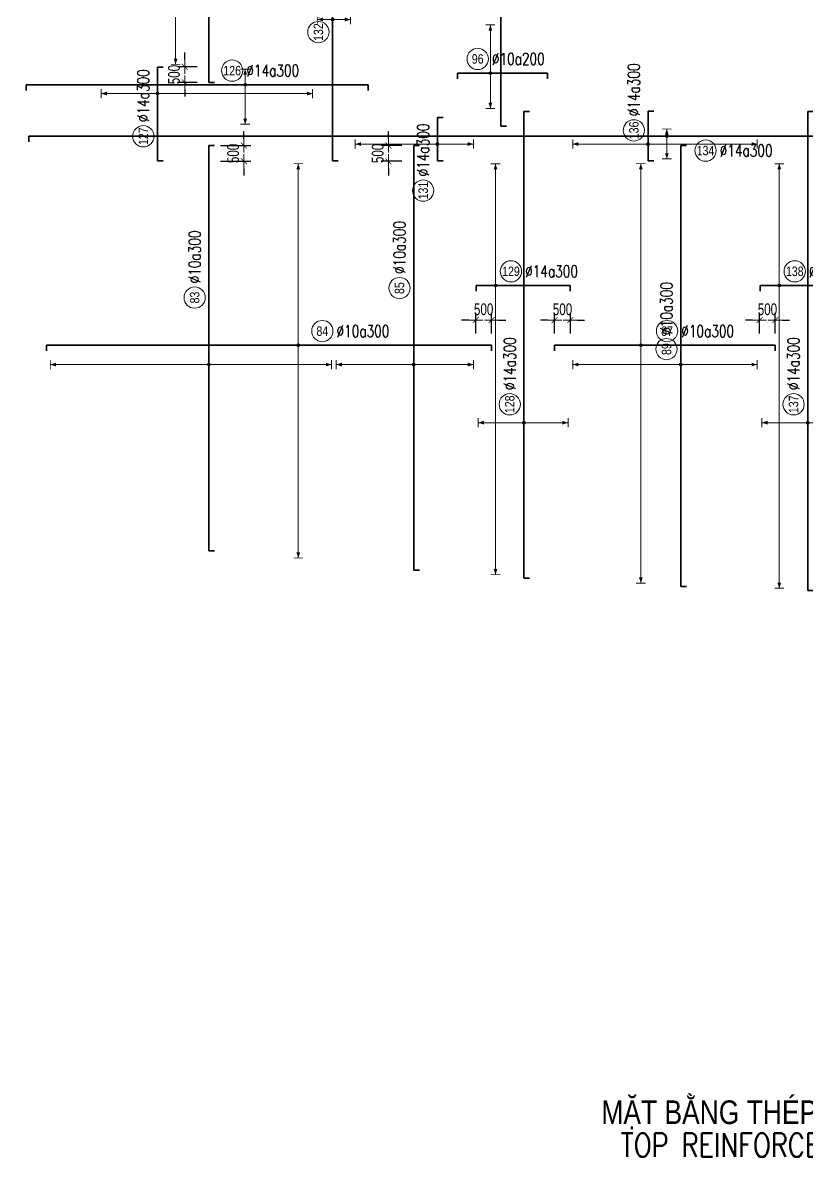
# Model space of a CAD drawing. Header units: millimetres. Extents: x -179076 to 505271, y -44005 to 99253.
# Drawn here: x 159116 to 183971, y 18374 to 55080 of the extents above; entities that cross this region are included whole.
import ezdxf
from ezdxf.enums import TextEntityAlignment as Align

# ---------------------------------------------------------------- set-up
doc = ezdxf.new("R2010")
doc.units = ezdxf.units.MM
doc.layers.get('0').update_dxf_attribs({"lineweight": 20})
doc.layers.get('Defpoints').update_dxf_attribs({"color": 151, "lineweight": 9})
for name, color, linetype, lineweight in [('NDC_S_ANNO', 7, 'Continuous', 20), ('NDC_S_DIM', 1, 'Continuous', 15), ('NDC_S_ENG TITLE', 3, 'Continuous', 20), ('NDC_S_REBAR', 4, 'Continuous', 35), ('NDC_S_TEXT SYMBOL', 7, 'Continuous', 20), ('NDC_S_VN TEXT', 7, 'Continuous', 20), ('NDC_S_VN TITLE', 6, 'Continuous', 35)]:
    doc.layers.add(name, color=color, linetype=linetype, lineweight=lineweight)
doc.styles.add('ARIAL', font='arial.ttf', dxfattribs={"width": 0.8})
doc.styles.add('NDC_ANNO', font='', dxfattribs={"width": 0.8})
doc.styles.add('NDC_DIM', font='', dxfattribs={"width": 0.75})
doc.styles.add('NDC_EN TXT', font='romans.shx', dxfattribs={"width": 0.8})
doc.styles.add('NDC_VIE TXT', font='arial.ttf', dxfattribs={"width": 0.8})
doc.styles.get('NDC_ANNO').set_extended_font_data('Dotum')
doc.styles.get('NDC_DIM').set_extended_font_data('Dotum')
doc.dimstyles.new('NDC_dim_150', dxfattribs={"dimscale": 150, "dimtxt": 2.5, "dimasz": 1.5, "dimexe": 1.5, "dimexo": 2.5, "dimgap": 1, "dimtad": 1, "dimdec": 0, "dimzin": 0, "dimdsep": 46, "dimtxsty": 'NDC_DIM', "dimblk": 'DIMMARK', "dimcen": 0.09, "dimdle": 1.2, "dimclrd": 1, "dimclre": 1, "dimclrt": 3, "dimadec": 0, "dimazin": 0, "dimtfac": 1, "dimtdec": 0, "dimtix": 1, "dimtofl": 0, "dimtmove": 0, "dimatfit": 3, "dimfxl": 8, "dimfxlon": 1, "dimtolj": 1, "dimtzin": 0, "dimarcsym": 0})

# ---------------------------------------------------------------- blocks, each defined once
blk = doc.blocks.new('Drawing name_symbol')
at = {"layer": 'NDC_S_ENG TITLE', "style": 'NDC_EN TXT', "width": 0.8}
blk.add_attdef('SECTDET1', text='', height=5, dxfattribs=at).set_placement((0, 1.01), align=Align.CENTER)
at = {"layer": 'NDC_S_TEXT SYMBOL', "lineweight": 25, "style": 'NDC_ANNO', "width": 0.8}
blk.add_attdef('SSCALE', text='', height=2.5, dxfattribs=at).set_placement((0, -4), align=Align.CENTER)
at = {"layer": 'NDC_S_VN TITLE', "style": 'NDC_VIE TXT', "width": 0.8}
blk.add_attdef('SECTDET2', text='', height=5, dxfattribs=at).set_placement((0, 7.97), align=Align.CENTER)
blk = doc.blocks.new('DIMMARK')
at = {"layer": 'NDC_S_DIM', "color": 1}
blk.add_line((-1.5, 0), (1, 0), dxfattribs=at)
at = {"layer": 'NDC_S_DIM', "color": 2, "const_width": 0.1}
blk.add_lwpolyline([(-0.42, -0.42), (0.42, 0.42)], dxfattribs=at)
blk = doc.blocks.new('*D382')
at = {"layer": 'Defpoints', "color": 0, "transparency": 16777216}
for p in [(182471, 45668), (182471, 44867), (182971, 44867)]:
    blk.add_point(p, dxfattribs=at)
at = {"layer": 'NDC_S_DIM', "color": 1, "lineweight": -2, "transparency": 16777216}
for p, q in [((182471, 45242), (182471, 45893)), ((182971, 45242), (182971, 45893)), ((182246, 45668), (182021, 45668)), ((183196, 45668), (183421, 45668))]:
    blk.add_line(p, q, dxfattribs=at)
at = {"layer": 'NDC_S_DIM', "color": 1, "lineweight": -2, "transparency": 16777216, "xscale": 225, "yscale": 225, "zscale": 225}
blk.add_blockref('DIMMARK', (182471, 45668), dxfattribs=at)
at = {"layer": 'NDC_S_DIM', "color": 1, "lineweight": -2, "transparency": 16777216, "xscale": 225, "yscale": 225, "zscale": 225, "rotation": 180}
blk.add_blockref('DIMMARK', (182971, 45668), dxfattribs=at)
at = {"layer": 'NDC_S_DIM', "color": 3, "transparency": 16777216, "insert": (182721, 46006), "char_height": 375, "attachment_point": 5, "style": 'NDC_DIM'}
blk.add_mtext('\\A1;500', dxfattribs=at)
blk = doc.blocks.new('*D383')
at = {"layer": 'Defpoints', "color": 0, "transparency": 16777216}
for p in [(176471, 45668), (175971, 44867), (176471, 44867)]:
    blk.add_point(p, dxfattribs=at)
at = {"layer": 'NDC_S_DIM', "color": 1, "lineweight": -2, "transparency": 16777216}
for p, q in [((175971, 45242), (175971, 45893)), ((176471, 45242), (176471, 45893)), ((175746, 45668), (175521, 45668)), ((176696, 45668), (176921, 45668))]:
    blk.add_line(p, q, dxfattribs=at)
at = {"layer": 'NDC_S_DIM', "color": 1, "lineweight": -2, "transparency": 16777216, "xscale": 225, "yscale": 225, "zscale": 225}
blk.add_blockref('DIMMARK', (175971, 45668), dxfattribs=at)
at = {"layer": 'NDC_S_DIM', "color": 1, "lineweight": -2, "transparency": 16777216, "xscale": 225, "yscale": 225, "zscale": 225, "rotation": 180}
blk.add_blockref('DIMMARK', (176471, 45668), dxfattribs=at)
at = {"layer": 'NDC_S_DIM', "color": 3, "transparency": 16777216, "insert": (176221, 46006), "char_height": 375, "attachment_point": 5, "style": 'NDC_DIM'}
blk.add_mtext('\\A1;500', dxfattribs=at)
blk = doc.blocks.new('*D384')
at = {"layer": 'Defpoints', "color": 0, "transparency": 16777216}
for p in [(173471, 45668), (173471, 44867), (173971, 44867)]:
    blk.add_point(p, dxfattribs=at)
at = {"layer": 'NDC_S_DIM', "color": 1, "lineweight": -2, "transparency": 16777216}
for p, q in [((173471, 45242), (173471, 45893)), ((173971, 45242), (173971, 45893)), ((173246, 45668), (173021, 45668)), ((174196, 45668), (174421, 45668))]:
    blk.add_line(p, q, dxfattribs=at)
at = {"layer": 'NDC_S_DIM', "color": 1, "lineweight": -2, "transparency": 16777216, "xscale": 225, "yscale": 225, "zscale": 225}
blk.add_blockref('DIMMARK', (173471, 45668), dxfattribs=at)
at = {"layer": 'NDC_S_DIM', "color": 1, "lineweight": -2, "transparency": 16777216, "xscale": 225, "yscale": 225, "zscale": 225, "rotation": 180}
blk.add_blockref('DIMMARK', (173971, 45668), dxfattribs=at)
at = {"layer": 'NDC_S_DIM', "color": 3, "transparency": 16777216, "insert": (173721, 46006), "char_height": 375, "attachment_point": 5, "style": 'NDC_DIM'}
blk.add_mtext('\\A1;500', dxfattribs=at)
blk = doc.blocks.new('*D390')
at = {"layer": 'Defpoints', "color": 0, "transparency": 16777216}
for p in [(171501, 51200), (170700, 50700), (171501, 50700)]:
    blk.add_point(p, dxfattribs=at)
at = {"layer": 'NDC_S_DIM', "color": 1, "lineweight": -2, "transparency": 16777216}
for p, q in [((170700, 51425), (170700, 51650)), ((171126, 51200), (170475, 51200)), ((171126, 50700), (170475, 50700)), ((170700, 50475), (170700, 50250))]:
    blk.add_line(p, q, dxfattribs=at)
at = {"layer": 'NDC_S_DIM', "color": 1, "lineweight": -2, "transparency": 16777216, "xscale": 225, "yscale": 225, "zscale": 225}
for p, rotation in [((170700, 51200), 270), ((170700, 50700), 90)]:
    blk.add_blockref('DIMMARK', p, dxfattribs=dict(at, rotation=rotation))
at = {"layer": 'NDC_S_DIM', "color": 3, "transparency": 16777216, "insert": (170362, 50950), "char_height": 375, "attachment_point": 5, "rotation": 90, "style": 'NDC_DIM'}
blk.add_mtext('\\A1;500', dxfattribs=at)
blk = doc.blocks.new('*D362')
at = {"layer": 'Defpoints', "color": 0, "transparency": 16777216}
for p in [(164240, 53700), (165005, 53700), (165005, 53200)]:
    blk.add_point(p, dxfattribs=at)
at = {"layer": 'NDC_S_DIM', "color": 1, "lineweight": -2, "transparency": 16777216}
for p, q in [((164240, 53925), (164240, 54150)), ((164630, 53700), (164015, 53700)), ((164630, 53200), (164015, 53200)), ((164240, 52975), (164240, 52750))]:
    blk.add_line(p, q, dxfattribs=at)
at = {"layer": 'NDC_S_DIM', "color": 1, "lineweight": -2, "transparency": 16777216, "xscale": 225, "yscale": 225, "zscale": 225}
for p, rotation in [((164240, 53700), 270), ((164240, 53200), 90)]:
    blk.add_blockref('DIMMARK', p, dxfattribs=dict(at, rotation=rotation))
at = {"layer": 'NDC_S_DIM', "color": 3, "transparency": 16777216, "insert": (163902, 53450), "char_height": 375, "attachment_point": 5, "rotation": 90, "style": 'NDC_DIM'}
blk.add_mtext('\\A1;500', dxfattribs=at)
blk = doc.blocks.new('*D364')
at = {"layer": 'Defpoints', "color": 0, "transparency": 16777216}
for p in [(165005, 51200), (165005, 50700), (166115, 50700)]:
    blk.add_point(p, dxfattribs=at)
at = {"layer": 'NDC_S_DIM', "color": 1, "lineweight": -2, "transparency": 16777216}
for p, q in [((166115, 51425), (166115, 51650)), ((165380, 51200), (166340, 51200)), ((165380, 50700), (166340, 50700)), ((166115, 50475), (166115, 50250))]:
    blk.add_line(p, q, dxfattribs=at)
at = {"layer": 'NDC_S_DIM', "color": 1, "lineweight": -2, "transparency": 16777216, "xscale": 225, "yscale": 225, "zscale": 225}
for p, rotation in [((166115, 51200), 270), ((166115, 50700), 90)]:
    blk.add_blockref('DIMMARK', p, dxfattribs=dict(at, rotation=rotation))
at = {"layer": 'NDC_S_DIM', "color": 3, "transparency": 16777216, "insert": (165778, 50950), "char_height": 375, "attachment_point": 5, "rotation": 90, "style": 'NDC_DIM'}
blk.add_mtext('\\A1;500', dxfattribs=at)
blk = doc.blocks.new('*U568')
h = blk.add_hatch(color=6)
edge = h.paths.add_edge_path()
edge.add_arc((-2.99, 0), 0.3, 0, 360)
at = {"layer": 'NDC_S_DIM', "color": 8}
for q in [(-2.99, 38.39), (-2.99, -44.96)]:
    blk.add_line((-2.99, 0), q, dxfattribs=at)
for points in [[(-3.99, 38.39, 0.2, 0.2, 0), (-1.99, 38.39, 0, 0, 0)], [(-3.99, -44.96, 0.2, 0.2, 0), (-1.99, -44.96, 0, 0, 0)]]:
    blk.add_lwpolyline(points, format="xyseb", dxfattribs=at)
at = {"layer": 'NDC_S_DIM'}
blk.add_circle((2.1, 3), 2.25, dxfattribs=at)
at = {"layer": 'NDC_S_DIM', "color": 6}
blk.add_circle((-2.99, 0), 0.3, dxfattribs=at)
at = {"layer": 'NDC_S_DIM', "color": 8}
for points in [[(-3.39, 37.19), (-2.99, 38.39), (-2.59, 37.19)], [(-3.39, -43.76), (-2.99, -44.96), (-2.59, -43.76)]]:
    blk.add_solid(points, dxfattribs=at)
at = {"layer": 'NDC_S_REBAR'}
for p, q in [((0, 0), (-56.25, 0)), ((-56.25, 0), (-56.25, -1.2)), ((0, 0), (37.88, 0)), ((37.88, 0), (37.88, -1.2)), ((-56.25, -1.2), (-56.25, -1.2)), ((37.88, -1.2), (37.88, -1.2))]:
    blk.add_line(p, q, dxfattribs=at)
at = {"layer": 'NDC_S_VN TEXT', "style": 'ARIAL', "width": 0.8}
blk.add_attdef('KHT', text='', height=2, dxfattribs=at).set_placement((2.1, 3), align=Align.MIDDLE_CENTER)
at = {"layer": 'NDC_S_VN TEXT', "color": 3, "style": 'NDC_EN TXT', "width": 0.75}
blk.add_attdef('DKT', (5.1, 1.75), '', height=2.5, dxfattribs=at)
blk = doc.blocks.new('*U569')
h = blk.add_hatch(color=6)
edge = h.paths.add_edge_path()
edge.add_arc((-7.93, 0), 0.3, 0, 360)
at = {"layer": 'NDC_S_DIM', "color": 8}
for q in [(-7.93, 38.39), (-7.93, -50.28)]:
    blk.add_line((-7.93, 0), q, dxfattribs=at)
for points in [[(-8.93, 38.39, 0.2, 0.2, 0), (-6.93, 38.39, 0, 0, 0)], [(-8.93, -50.28, 0.2, 0.2, 0), (-6.93, -50.28, 0, 0, 0)]]:
    blk.add_lwpolyline(points, format="xyseb", dxfattribs=at)
at = {"layer": 'NDC_S_DIM'}
blk.add_circle((-2.39, 3), 2.25, dxfattribs=at)
at = {"layer": 'NDC_S_DIM', "color": 6}
blk.add_circle((-7.93, 0), 0.3, dxfattribs=at)
at = {"layer": 'NDC_S_DIM', "color": 8}
for points in [[(-8.33, 37.19), (-7.93, 38.39), (-7.53, 37.19)], [(-8.33, -49.08), (-7.93, -50.28), (-7.53, -49.08)]]:
    blk.add_solid(points, dxfattribs=at)
at = {"layer": 'NDC_S_REBAR'}
for p, q in [((0, 0), (-26.16, 0)), ((-26.16, 0), (-26.16, -1.2)), ((0, 0), (20.5, 0)), ((20.5, 0), (20.5, -1.2)), ((-26.16, -1.2), (-26.16, -1.2)), ((20.5, -1.2), (20.5, -1.2))]:
    blk.add_line(p, q, dxfattribs=at)
at = {"layer": 'NDC_S_VN TEXT', "style": 'ARIAL', "width": 0.8}
blk.add_attdef('KHT', text='', height=2, dxfattribs=at).set_placement((-2.39, 3), align=Align.MIDDLE_CENTER)
at = {"layer": 'NDC_S_VN TEXT', "color": 3, "style": 'NDC_EN TXT', "width": 0.75}
blk.add_attdef('DKT', (0.61, 1.75), '', height=2.5, dxfattribs=at)
blk = doc.blocks.new('*U560')
h = blk.add_hatch(color=6)
edge = h.paths.add_edge_path()
edge.add_arc((4.7, 0), 0.3, 0, 360)
at = {"layer": 'NDC_S_DIM', "color": 8}
for q in [(4.7, 20.63), (4.7, -35.71)]:
    blk.add_line((4.7, 0), q, dxfattribs=at)
for points in [[(3.7, 20.63, 0.2, 0.2, 0), (5.7, 20.63, 0, 0, 0)], [(3.7, -35.71, 0.2, 0.2, 0), (5.7, -35.71, 0, 0, 0)]]:
    blk.add_lwpolyline(points, format="xyseb", dxfattribs=at)
at = {"layer": 'NDC_S_DIM'}
blk.add_circle((14.92, 3), 2.25, dxfattribs=at)
at = {"layer": 'NDC_S_DIM', "color": 6}
blk.add_circle((4.7, 0), 0.3, dxfattribs=at)
at = {"layer": 'NDC_S_DIM', "color": 8}
for points in [[(4.3, 19.43), (4.7, 20.63), (5.1, 19.43)], [(4.3, -34.51), (4.7, -35.71), (5.1, -34.51)]]:
    blk.add_solid(points, dxfattribs=at)
at = {"layer": 'NDC_S_REBAR'}
for p, q in [((0, 0), (-27.53, 0)), ((-27.53, 0), (-27.53, -1.2)), ((0, 0), (45.4, 0)), ((45.4, 0), (45.4, -1.2)), ((-27.53, -1.2), (-27.53, -1.2)), ((45.4, -1.2), (45.4, -1.2))]:
    blk.add_line(p, q, dxfattribs=at)
at = {"layer": 'NDC_S_VN TEXT', "style": 'ARIAL', "width": 0.8}
blk.add_attdef('KHT', text='', height=2, dxfattribs=at).set_placement((14.92, 3), align=Align.MIDDLE_CENTER)
at = {"layer": 'NDC_S_VN TEXT', "color": 3, "style": 'NDC_EN TXT', "width": 0.75}
blk.add_attdef('DKT', (17.92, 1.75), '', height=2.5, dxfattribs=at)
blk = doc.blocks.new('*U587')
h = blk.add_hatch(color=6)
edge = h.paths.add_edge_path()
edge.add_arc((-5.66, 0), 0.3, 0, 360)
at = {"layer": 'NDC_S_DIM', "color": 8}
for q in [(-5.66, 25.75), (-5.66, -61.12)]:
    blk.add_line((-5.66, 0), q, dxfattribs=at)
for points in [[(-6.66, 25.75, 0.2, 0.2, 0), (-4.66, 25.75, 0, 0, 0)], [(-6.66, -61.12, 0.2, 0.2, 0), (-4.66, -61.12, 0, 0, 0)]]:
    blk.add_lwpolyline(points, format="xyseb", dxfattribs=at)
at = {"layer": 'NDC_S_DIM'}
blk.add_circle((-2.39, 3), 2.25, dxfattribs=at)
at = {"layer": 'NDC_S_DIM', "color": 6}
blk.add_circle((-5.66, 0), 0.3, dxfattribs=at)
at = {"layer": 'NDC_S_DIM', "color": 8}
for points in [[(-6.06, 24.55), (-5.66, 25.75), (-5.26, 24.55)], [(-6.06, -59.92), (-5.66, -61.12), (-5.26, -59.92)]]:
    blk.add_solid(points, dxfattribs=at)
at = {"layer": 'NDC_S_REBAR'}
for p, q in [((0, 0), (-9.73, 0)), ((-9.73, 0), (-9.73, -1.2)), ((0, 0), (10.15, 0)), ((10.15, 0), (10.15, -1.2)), ((-9.73, -1.2), (-9.73, -1.2)), ((10.15, -1.2), (10.15, -1.2))]:
    blk.add_line(p, q, dxfattribs=at)
at = {"layer": 'NDC_S_VN TEXT', "style": 'ARIAL', "width": 0.8}
blk.add_attdef('KHT', text='', height=2, dxfattribs=at).set_placement((-2.39, 3), align=Align.MIDDLE_CENTER)
at = {"layer": 'NDC_S_VN TEXT', "color": 3, "style": 'NDC_EN TXT', "width": 0.75}
blk.add_attdef('DKT', (0.61, 1.75), '', height=2.5, dxfattribs=at)
blk = doc.blocks.new('*U588')
h = blk.add_hatch(color=6)
edge = h.paths.add_edge_path()
edge.add_arc((-5.66, 0), 0.3, 0, 360)
at = {"layer": 'NDC_S_DIM', "color": 8}
for q in [(-5.66, 25.75), (-5.66, -63.98)]:
    blk.add_line((-5.66, 0), q, dxfattribs=at)
for points in [[(-6.66, 25.75, 0.2, 0.2, 0), (-4.66, 25.75, 0, 0, 0)], [(-6.66, -63.98, 0.2, 0.2, 0), (-4.66, -63.98, 0, 0, 0)]]:
    blk.add_lwpolyline(points, format="xyseb", dxfattribs=at)
at = {"layer": 'NDC_S_DIM'}
blk.add_circle((-2.39, 3), 2.25, dxfattribs=at)
at = {"layer": 'NDC_S_DIM', "color": 6}
blk.add_circle((-5.66, 0), 0.3, dxfattribs=at)
at = {"layer": 'NDC_S_DIM', "color": 8}
for points in [[(-6.06, 24.55), (-5.66, 25.75), (-5.26, 24.55)], [(-6.06, -62.78), (-5.66, -63.98), (-5.26, -62.78)]]:
    blk.add_solid(points, dxfattribs=at)
at = {"layer": 'NDC_S_REBAR'}
for p, q in [((0, 0), (-9.73, 0)), ((-9.73, 0), (-9.73, -1.2)), ((0, 0), (10.15, 0)), ((10.15, 0), (10.15, -1.2)), ((-9.73, -1.2), (-9.73, -1.2)), ((10.15, -1.2), (10.15, -1.2))]:
    blk.add_line(p, q, dxfattribs=at)
at = {"layer": 'NDC_S_VN TEXT', "style": 'ARIAL', "width": 0.8}
blk.add_attdef('KHT', text='', height=2, dxfattribs=at).set_placement((-2.39, 3), align=Align.MIDDLE_CENTER)
at = {"layer": 'NDC_S_VN TEXT', "color": 3, "style": 'NDC_EN TXT', "width": 0.75}
blk.add_attdef('DKT', (0.61, 1.75), '', height=2.5, dxfattribs=at)
blk = doc.blocks.new('*U571')
h = blk.add_hatch(color=6)
edge = h.paths.add_edge_path()
edge.add_arc((-5.66, 0), 0.3, 0, 360)
at = {"layer": 'NDC_S_DIM', "color": 8}
for q in [(-5.66, 16.37), (-5.66, -12.63)]:
    blk.add_line((-5.66, 0), q, dxfattribs=at)
for points in [[(-6.66, 16.37, 0.2, 0.2, 0), (-4.66, 16.37, 0, 0, 0)], [(-6.66, -12.63, 0.2, 0.2, 0), (-4.66, -12.63, 0, 0, 0)]]:
    blk.add_lwpolyline(points, format="xyseb", dxfattribs=at)
at = {"layer": 'NDC_S_DIM'}
blk.add_circle((10.5, 3), 2.25, dxfattribs=at)
at = {"layer": 'NDC_S_DIM', "color": 6}
blk.add_circle((-5.66, 0), 0.3, dxfattribs=at)
at = {"layer": 'NDC_S_DIM', "color": 8}
for points in [[(-6.06, 15.17), (-5.66, 16.37), (-5.26, 15.17)], [(-6.06, -11.43), (-5.66, -12.63), (-5.26, -11.43)]]:
    blk.add_solid(points, dxfattribs=at)
at = {"layer": 'NDC_S_REBAR'}
for p, q in [((0, 0), (-49.13, 0)), ((-49.13, 0), (-49.13, -1.2)), ((0, 0), (40.64, 0)), ((40.64, 0), (40.64, -1.2)), ((-49.13, -1.2), (-49.13, -1.2)), ((40.64, -1.2), (40.64, -1.2))]:
    blk.add_line(p, q, dxfattribs=at)
at = {"layer": 'NDC_S_VN TEXT', "style": 'ARIAL', "width": 0.8}
blk.add_attdef('KHT', text='', height=2, dxfattribs=at).set_placement((10.5, 3), align=Align.MIDDLE_CENTER)
at = {"layer": 'NDC_S_VN TEXT', "color": 3, "style": 'NDC_EN TXT', "width": 0.75}
blk.add_attdef('DKT', (13.5, 1.75), '', height=2.5, dxfattribs=at)
blk = doc.blocks.new('*U572')
h = blk.add_hatch(color=6)
edge = h.paths.add_edge_path()
edge.add_arc((-5.66, 0), 0.3, 0, 360)
at = {"layer": 'NDC_S_DIM', "color": 8}
for q in [(-5.66, 22.82), (-5.66, -16.18)]:
    blk.add_line((-5.66, 0), q, dxfattribs=at)
for points in [[(-6.66, 22.82, 0.2, 0.2, 0), (-4.66, 22.82, 0, 0, 0)], [(-6.66, -16.18, 0.2, 0.2, 0), (-4.66, -16.18, 0, 0, 0)]]:
    blk.add_lwpolyline(points, format="xyseb", dxfattribs=at)
at = {"layer": 'NDC_S_DIM'}
blk.add_circle((-2.39, 3), 2.25, dxfattribs=at)
at = {"layer": 'NDC_S_DIM', "color": 6}
blk.add_circle((-5.66, 0), 0.3, dxfattribs=at)
at = {"layer": 'NDC_S_DIM', "color": 8}
for points in [[(-6.06, 21.62), (-5.66, 22.82), (-5.26, 21.62)], [(-6.06, -14.98), (-5.66, -16.18), (-5.26, -14.98)]]:
    blk.add_solid(points, dxfattribs=at)
at = {"layer": 'NDC_S_REBAR'}
for p, q in [((0, 0), (-52.6, 0)), ((-52.6, 0), (-52.6, -1.2)), ((0, 0), (40.64, 0)), ((40.64, 0), (40.64, -1.2)), ((-52.6, -1.2), (-52.6, -1.2)), ((40.64, -1.2), (40.64, -1.2))]:
    blk.add_line(p, q, dxfattribs=at)
at = {"layer": 'NDC_S_VN TEXT', "style": 'ARIAL', "width": 0.8}
blk.add_attdef('KHT', text='', height=2, dxfattribs=at).set_placement((-2.39, 3), align=Align.MIDDLE_CENTER)
at = {"layer": 'NDC_S_VN TEXT', "color": 3, "style": 'NDC_EN TXT', "width": 0.75}
blk.add_attdef('DKT', (0.61, 1.75), '', height=2.5, dxfattribs=at)
blk = doc.blocks.new('*U606')
h = blk.add_hatch(color=6)
edge = h.paths.add_edge_path()
edge.add_arc((-26.39, 0), 0.3, 0, 360)
at = {"layer": 'NDC_S_DIM', "color": 8}
for q in [(-26.39, 9.68), (-26.39, -9.32)]:
    blk.add_line((-26.39, 0), q, dxfattribs=at)
for points in [[(-27.39, 9.68, 0.2, 0.2, 0), (-25.39, 9.68, 0, 0, 0)], [(-27.39, -9.32, 0.2, 0.2, 0), (-25.39, -9.32, 0, 0, 0)]]:
    blk.add_lwpolyline(points, format="xyseb", dxfattribs=at)
at = {"layer": 'NDC_S_DIM'}
blk.add_circle((-22.5, 3), 2.25, dxfattribs=at)
at = {"layer": 'NDC_S_DIM', "color": 6}
blk.add_circle((-26.39, 0), 0.3, dxfattribs=at)
at = {"layer": 'NDC_S_DIM', "color": 8}
for points in [[(-26.79, 8.48), (-26.39, 9.68), (-25.99, 8.48)], [(-26.79, -8.12), (-26.39, -9.32), (-25.99, -8.12)]]:
    blk.add_solid(points, dxfattribs=at)
at = {"layer": 'NDC_S_REBAR'}
for p, q in [((0, 0), (-59.28, 0)), ((-59.28, 0), (-59.28, -1.2)), ((0, 0), (39.42, 0)), ((39.42, 0), (39.42, -1.2)), ((-59.28, -1.2), (-59.28, -1.2)), ((39.42, -1.2), (39.42, -1.2))]:
    blk.add_line(p, q, dxfattribs=at)
at = {"layer": 'NDC_S_VN TEXT', "style": 'ARIAL', "width": 0.8}
blk.add_attdef('KHT', text='', height=2, dxfattribs=at).set_placement((-22.5, 3), align=Align.MIDDLE_CENTER)
at = {"layer": 'NDC_S_VN TEXT', "color": 3, "style": 'NDC_EN TXT', "width": 0.75}
blk.add_attdef('DKT', (-19.5, 1.75), '', height=2.5, dxfattribs=at)
blk = doc.blocks.new('*U607')
h = blk.add_hatch(color=6)
edge = h.paths.add_edge_path()
edge.add_arc((-26.39, 0), 0.3, 0, 360)
at = {"layer": 'NDC_S_DIM', "color": 8}
for q in [(-26.39, 9.68), (-26.39, -9.32)]:
    blk.add_line((-26.39, 0), q, dxfattribs=at)
for points in [[(-27.39, 9.68, 0.2, 0.2, 0), (-25.39, 9.68, 0, 0, 0)], [(-27.39, -9.32, 0.2, 0.2, 0), (-25.39, -9.32, 0, 0, 0)]]:
    blk.add_lwpolyline(points, format="xyseb", dxfattribs=at)
at = {"layer": 'NDC_S_DIM'}
blk.add_circle((-22.5, 3), 2.25, dxfattribs=at)
at = {"layer": 'NDC_S_DIM', "color": 6}
blk.add_circle((-26.39, 0), 0.3, dxfattribs=at)
at = {"layer": 'NDC_S_DIM', "color": 8}
for points in [[(-26.79, 8.48), (-26.39, 9.68), (-25.99, 8.48)], [(-26.79, -8.12), (-26.39, -9.32), (-25.99, -8.12)]]:
    blk.add_solid(points, dxfattribs=at)
at = {"layer": 'NDC_S_REBAR'}
for p, q in [((0, 0), (-61.89, 0)), ((-61.89, 0), (-61.89, -1.2)), ((0, 0), (39.42, 0)), ((39.42, 0), (39.42, -1.2)), ((-61.89, -1.2), (-61.89, -1.2)), ((39.42, -1.2), (39.42, -1.2))]:
    blk.add_line(p, q, dxfattribs=at)
at = {"layer": 'NDC_S_VN TEXT', "style": 'ARIAL', "width": 0.8}
blk.add_attdef('KHT', text='', height=2, dxfattribs=at).set_placement((-22.5, 3), align=Align.MIDDLE_CENTER)
at = {"layer": 'NDC_S_VN TEXT', "color": 3, "style": 'NDC_EN TXT', "width": 0.75}
blk.add_attdef('DKT', (-19.5, 1.75), '', height=2.5, dxfattribs=at)
blk = doc.blocks.new('*U602')
h = blk.add_hatch(color=6)
edge = h.paths.add_edge_path()
edge.add_arc((-1.02, 0), 0.3, 0, 360)
at = {"layer": 'NDC_S_DIM', "color": 8}
for q in [(-1.02, 17.37), (-1.02, -7.63)]:
    blk.add_line((-1.02, 0), q, dxfattribs=at)
for points in [[(-2.02, 17.37, 0.2, 0.2, 0), (-0.02, 17.37, 0, 0, 0)], [(-2.02, -7.63, 0.2, 0.2, 0), (-0.02, -7.63, 0, 0, 0)]]:
    blk.add_lwpolyline(points, format="xyseb", dxfattribs=at)
at = {"layer": 'NDC_S_DIM'}
blk.add_circle((-10.86, 3), 2.25, dxfattribs=at)
at = {"layer": 'NDC_S_DIM', "color": 6}
blk.add_circle((-1.02, 0), 0.3, dxfattribs=at)
at = {"layer": 'NDC_S_DIM', "color": 8}
for points in [[(-1.42, 16.17), (-1.02, 17.37), (-0.62, 16.17)], [(-1.42, -6.43), (-1.02, -7.63), (-0.62, -6.43)]]:
    blk.add_solid(points, dxfattribs=at)
at = {"layer": 'NDC_S_REBAR'}
for p, q in [((0, 0), (-4.57, 0)), ((-4.57, 0), (-4.57, -1.2)), ((0, 0), (4.56, 0)), ((4.56, 0), (4.56, -1.2)), ((-4.57, -1.2), (-4.57, -1.2)), ((4.56, -1.2), (4.56, -1.2))]:
    blk.add_line(p, q, dxfattribs=at)
at = {"layer": 'NDC_S_VN TEXT', "style": 'ARIAL', "width": 0.8}
blk.add_attdef('KHT', text='', height=2, dxfattribs=at).set_placement((-10.86, 3), align=Align.MIDDLE_CENTER)
at = {"layer": 'NDC_S_VN TEXT', "color": 3, "style": 'NDC_EN TXT', "width": 0.75}
blk.add_attdef('DKT', (-7.86, 1.75), '', height=2.5, dxfattribs=at)
blk = doc.blocks.new('*U603')
h = blk.add_hatch(color=6)
edge = h.paths.add_edge_path()
edge.add_arc((-1.02, 0), 0.3, 0, 360)
at = {"layer": 'NDC_S_DIM', "color": 8}
for q in [(-1.02, 15.92), (-1.02, -23.08)]:
    blk.add_line((-1.02, 0), q, dxfattribs=at)
for points in [[(-2.02, 15.92, 0.2, 0.2, 0), (-0.02, 15.92, 0, 0, 0)], [(-2.02, -23.08, 0.2, 0.2, 0), (-0.02, -23.08, 0, 0, 0)]]:
    blk.add_lwpolyline(points, format="xyseb", dxfattribs=at)
at = {"layer": 'NDC_S_DIM'}
blk.add_circle((1.87, 3), 2.25, dxfattribs=at)
at = {"layer": 'NDC_S_DIM', "color": 6}
blk.add_circle((-1.02, 0), 0.3, dxfattribs=at)
at = {"layer": 'NDC_S_DIM', "color": 8}
for points in [[(-1.42, 14.72), (-1.02, 15.92), (-0.62, 14.72)], [(-1.42, -21.88), (-1.02, -23.08), (-0.62, -21.88)]]:
    blk.add_solid(points, dxfattribs=at)
at = {"layer": 'NDC_S_REBAR'}
for p, q in [((0, 0), (-4.57, 0)), ((-4.57, 0), (-4.57, -1.2)), ((0, 0), (5.9, 0)), ((5.9, 0), (5.9, -1.2)), ((-4.57, -1.2), (-4.57, -1.2)), ((5.9, -1.2), (5.9, -1.2))]:
    blk.add_line(p, q, dxfattribs=at)
at = {"layer": 'NDC_S_VN TEXT', "style": 'ARIAL', "width": 0.8}
blk.add_attdef('KHT', text='', height=2, dxfattribs=at).set_placement((1.87, 3), align=Align.MIDDLE_CENTER)
at = {"layer": 'NDC_S_VN TEXT', "color": 3, "style": 'NDC_EN TXT', "width": 0.75}
blk.add_attdef('DKT', (4.87, 1.75), '', height=2.5, dxfattribs=at)
blk = doc.blocks.new('*U580')
h = blk.add_hatch(color=6)
edge = h.paths.add_edge_path()
edge.add_arc((27.07, 0), 0.3, 0, 360)
at = {"layer": 'NDC_S_DIM', "color": 8}
for q in [(27.07, 1.53), (27.07, -4.8)]:
    blk.add_line((27.07, 0), q, dxfattribs=at)
for points in [[(26.07, 1.53, 0.2, 0.2, 0), (28.07, 1.53, 0, 0, 0)], [(26.07, -4.8, 0.2, 0.2, 0), (28.07, -4.8, 0, 0, 0)]]:
    blk.add_lwpolyline(points, format="xyseb", dxfattribs=at)
at = {"layer": 'NDC_S_DIM', "color": 6}
blk.add_circle((27.07, 0), 0.3, dxfattribs=at)
at = {"layer": 'NDC_S_DIM'}
blk.add_circle((35.24, -3.03), 2.25, dxfattribs=at)
at = {"layer": 'NDC_S_DIM', "color": 8}
for points in [[(26.67, 0.33), (27.07, 1.53), (27.47, 0.33)], [(26.67, -3.6), (27.07, -4.8), (27.47, -3.6)]]:
    blk.add_solid(points, dxfattribs=at)
at = {"layer": 'NDC_S_REBAR'}
for p, q in [((0, 0), (-107.86, 0)), ((-107.86, 0), (-107.86, -1.2)), ((0, 0), (281.19, 0)), ((281.19, 0), (281.19, -1.2)), ((-107.86, -1.2), (-107.86, -1.2)), ((281.19, -1.2), (281.19, -1.2))]:
    blk.add_line(p, q, dxfattribs=at)
at = {"layer": 'NDC_S_VN TEXT', "style": 'ARIAL', "width": 0.8}
blk.add_attdef('KHT', text='', height=2, dxfattribs=at).set_placement((35.24, -3.03), align=Align.MIDDLE_CENTER)
at = {"layer": 'NDC_S_VN TEXT', "color": 3, "style": 'NDC_EN TXT', "width": 0.75}
blk.add_attdef('DKT', (38.24, -4.28), '', height=2.5, dxfattribs=at)
blk = doc.blocks.new('*U634')
h = blk.add_hatch(color=6)
edge = h.paths.add_edge_path()
edge.add_arc((1.66, 0), 0.3, 0, 360)
at = {"layer": 'NDC_S_DIM', "color": 8}
for q in [(1.66, 6.81), (1.66, -7.52)]:
    blk.add_line((1.66, 0), q, dxfattribs=at)
for points in [[(0.66, 6.81, 0.2, 0.2, 0), (2.66, 6.81, 0, 0, 0)], [(0.66, -7.52, 0.2, 0.2, 0), (2.66, -7.52, 0, 0, 0)]]:
    blk.add_lwpolyline(points, format="xyseb", dxfattribs=at)
at = {"layer": 'NDC_S_DIM'}
blk.add_circle((6.27, 3), 2.25, dxfattribs=at)
at = {"layer": 'NDC_S_DIM', "color": 6}
blk.add_circle((1.66, 0), 0.3, dxfattribs=at)
at = {"layer": 'NDC_S_DIM', "color": 8}
for points in [[(1.26, 5.61), (1.66, 6.81), (2.06, 5.61)], [(1.26, -6.32), (1.66, -7.52), (2.06, -6.32)]]:
    blk.add_solid(points, dxfattribs=at)
at = {"layer": 'NDC_S_REBAR'}
for p, q in [((0, 0), (-28.4, 0)), ((-28.4, 0), (-28.4, -1.2)), ((0, 0), (54.07, 0)), ((54.07, 0), (54.07, -1.2)), ((-28.4, -1.2), (-28.4, -1.2)), ((54.07, -1.2), (54.07, -1.2))]:
    blk.add_line(p, q, dxfattribs=at)
at = {"layer": 'NDC_S_VN TEXT', "style": 'ARIAL', "width": 0.8}
blk.add_attdef('KHT', text='', height=2, dxfattribs=at).set_placement((6.27, 3), align=Align.MIDDLE_CENTER)
at = {"layer": 'NDC_S_VN TEXT', "color": 3, "style": 'NDC_EN TXT', "width": 0.75}
blk.add_attdef('DKT', (9.27, 1.75), '', height=2.5, dxfattribs=at)
blk = doc.blocks.new('*U613')
h = blk.add_hatch(color=6)
edge = h.paths.add_edge_path()
edge.add_arc((-5.66, 0), 0.3, 0, 360)
at = {"layer": 'NDC_S_DIM', "color": 8}
for q in [(-5.66, 33.52), (-5.66, -25.94)]:
    blk.add_line((-5.66, 0), q, dxfattribs=at)
for points in [[(-6.66, 33.52, 0.2, 0.2, 0), (-4.66, 33.52, 0, 0, 0)], [(-6.66, -25.94, 0.2, 0.2, 0), (-4.66, -25.94, 0, 0, 0)]]:
    blk.add_lwpolyline(points, format="xyseb", dxfattribs=at)
at = {"layer": 'NDC_S_DIM'}
blk.add_circle((8.51, 3), 2.25, dxfattribs=at)
at = {"layer": 'NDC_S_DIM', "color": 6}
blk.add_circle((-5.66, 0), 0.3, dxfattribs=at)
at = {"layer": 'NDC_S_DIM', "color": 8}
for points in [[(-6.06, 32.32), (-5.66, 33.52), (-5.26, 32.32)], [(-6.06, -24.74), (-5.66, -25.94), (-5.26, -24.74)]]:
    blk.add_solid(points, dxfattribs=at)
at = {"layer": 'NDC_S_REBAR'}
for p, q in [((0, 0), (-45.02, 0)), ((-45.02, 0), (-45.02, -1.2)), ((0, 0), (40.64, 0)), ((40.64, 0), (40.64, -1.2)), ((-45.02, -1.2), (-45.02, -1.2)), ((40.64, -1.2), (40.64, -1.2))]:
    blk.add_line(p, q, dxfattribs=at)
at = {"layer": 'NDC_S_VN TEXT', "style": 'ARIAL', "width": 0.8}
blk.add_attdef('KHT', text='', height=2, dxfattribs=at).set_placement((8.51, 3), align=Align.MIDDLE_CENTER)
at = {"layer": 'NDC_S_VN TEXT', "color": 3, "style": 'NDC_EN TXT', "width": 0.75}
blk.add_attdef('DKT', (11.51, 1.75), '', height=2.5, dxfattribs=at)
blk = doc.blocks.new('*U615')
h = blk.add_hatch(color=6)
edge = h.paths.add_edge_path()
edge.add_arc((-5.66, 0), 0.3, 0, 360)
at = {"layer": 'NDC_S_DIM', "color": 8}
for q in [(-5.66, 38.84), (-5.66, -17.94)]:
    blk.add_line((-5.66, 0), q, dxfattribs=at)
for points in [[(-6.66, 38.84, 0.2, 0.2, 0), (-4.66, 38.84, 0, 0, 0)], [(-6.66, -17.94, 0.2, 0.2, 0), (-4.66, -17.94, 0, 0, 0)]]:
    blk.add_lwpolyline(points, format="xyseb", dxfattribs=at)
at = {"layer": 'NDC_S_DIM'}
blk.add_circle((-2.39, 3), 2.25, dxfattribs=at)
at = {"layer": 'NDC_S_DIM', "color": 6}
blk.add_circle((-5.66, 0), 0.3, dxfattribs=at)
at = {"layer": 'NDC_S_DIM', "color": 8}
for points in [[(-6.06, 37.64), (-5.66, 38.84), (-5.26, 37.64)], [(-6.06, -16.74), (-5.66, -17.94), (-5.26, -16.74)]]:
    blk.add_solid(points, dxfattribs=at)
at = {"layer": 'NDC_S_REBAR'}
for p, q in [((0, 0), (-25.91, 0)), ((-25.91, 0), (-25.91, -1.2)), ((0, 0), (38.09, 0)), ((38.09, 0), (38.09, -1.2)), ((-25.91, -1.2), (-25.91, -1.2)), ((38.09, -1.2), (38.09, -1.2))]:
    blk.add_line(p, q, dxfattribs=at)
at = {"layer": 'NDC_S_VN TEXT', "style": 'ARIAL', "width": 0.8}
blk.add_attdef('KHT', text='', height=2, dxfattribs=at).set_placement((-2.39, 3), align=Align.MIDDLE_CENTER)
at = {"layer": 'NDC_S_VN TEXT', "color": 3, "style": 'NDC_EN TXT', "width": 0.75}
blk.add_attdef('DKT', (0.61, 1.75), '', height=2.5, dxfattribs=at)
blk = doc.blocks.new('*U616')
h = blk.add_hatch(color=6)
edge = h.paths.add_edge_path()
edge.add_arc((-1.02, 0), 0.3, 0, 360)
at = {"layer": 'NDC_S_DIM', "color": 8}
for q in [(-1.02, 11.9), (-1.02, -32.8)]:
    blk.add_line((-1.02, 0), q, dxfattribs=at)
for points in [[(-2.02, 11.9, 0.2, 0.2, 0), (-0.02, 11.9, 0, 0, 0)], [(-2.02, -32.8, 0.2, 0.2, 0), (-0.02, -32.8, 0, 0, 0)]]:
    blk.add_lwpolyline(points, format="xyseb", dxfattribs=at)
at = {"layer": 'NDC_S_DIM'}
blk.add_circle((-10.04, 3), 2.25, dxfattribs=at)
at = {"layer": 'NDC_S_DIM', "color": 6}
blk.add_circle((-1.02, 0), 0.3, dxfattribs=at)
at = {"layer": 'NDC_S_DIM', "color": 8}
for points in [[(-1.42, 10.7), (-1.02, 11.9), (-0.62, 10.7)], [(-1.42, -31.6), (-1.02, -32.8), (-0.62, -31.6)]]:
    blk.add_solid(points, dxfattribs=at)
at = {"layer": 'NDC_S_REBAR'}
for p, q in [((0, 0), (-15.24, 0)), ((-15.24, 0), (-15.24, -1.2)), ((0, 0), (4.56, 0)), ((4.56, 0), (4.56, -1.2)), ((-15.24, -1.2), (-15.24, -1.2)), ((4.56, -1.2), (4.56, -1.2))]:
    blk.add_line(p, q, dxfattribs=at)
at = {"layer": 'NDC_S_VN TEXT', "style": 'ARIAL', "width": 0.8}
blk.add_attdef('KHT', text='', height=2, dxfattribs=at).set_placement((-10.04, 3), align=Align.MIDDLE_CENTER)
at = {"layer": 'NDC_S_VN TEXT', "color": 3, "style": 'NDC_EN TXT', "width": 0.75}
blk.add_attdef('DKT', (-7.04, 1.75), '', height=2.5, dxfattribs=at)
blk = doc.blocks.new('*U618')
h = blk.add_hatch(color=6)
edge = h.paths.add_edge_path()
edge.add_arc((20.49, 0), 0.3, 0, 360)
at = {"layer": 'NDC_S_DIM', "color": 8}
for q in [(20.49, 3.33), (20.49, -8.34)]:
    blk.add_line((20.49, 0), q, dxfattribs=at)
for points in [[(19.49, 3.33, 0.2, 0.2, 0), (21.49, 3.33, 0, 0, 0)], [(19.49, -8.34, 0.2, 0.2, 0), (21.49, -8.34, 0, 0, 0)]]:
    blk.add_lwpolyline(points, format="xyseb", dxfattribs=at)
at = {"layer": 'NDC_S_DIM'}
blk.add_circle((17.74, 3), 2.25, dxfattribs=at)
at = {"layer": 'NDC_S_DIM', "color": 6}
blk.add_circle((20.49, 0), 0.3, dxfattribs=at)
at = {"layer": 'NDC_S_DIM', "color": 8}
for points in [[(20.09, 2.13), (20.49, 3.33), (20.89, 2.13)], [(20.09, -7.14), (20.49, -8.34), (20.89, -7.14)]]:
    blk.add_solid(points, dxfattribs=at)
at = {"layer": 'NDC_S_REBAR'}
for p, q in [((0, 0), (-25.81, 0)), ((-25.81, 0), (-25.81, -1.2)), ((0, 0), (46.48, 0)), ((46.48, 0), (46.48, -1.2)), ((-25.81, -1.2), (-25.81, -1.2)), ((46.48, -1.2), (46.48, -1.2))]:
    blk.add_line(p, q, dxfattribs=at)
at = {"layer": 'NDC_S_VN TEXT', "style": 'ARIAL', "width": 0.8}
blk.add_attdef('KHT', text='', height=2, dxfattribs=at).set_placement((17.74, 3), align=Align.MIDDLE_CENTER)
at = {"layer": 'NDC_S_VN TEXT', "color": 3, "style": 'NDC_EN TXT', "width": 0.75}
blk.add_attdef('DKT', (20.74, 1.75), '', height=2.5, dxfattribs=at)
blk = doc.blocks.new('*U619')
h = blk.add_hatch(color=6)
edge = h.paths.add_edge_path()
edge.add_arc((-5.86, 0), 0.3, 0, 360)
at = {"layer": 'NDC_S_DIM', "color": 8}
for q in [(-5.86, 3.22), (-5.86, -3.78)]:
    blk.add_line((-5.86, 0), q, dxfattribs=at)
for points in [[(-6.86, 3.22, 0.2, 0.2, 0), (-4.86, 3.22, 0, 0, 0)], [(-6.86, -3.78, 0.2, 0.2, 0), (-4.86, -3.78, 0, 0, 0)]]:
    blk.add_lwpolyline(points, format="xyseb", dxfattribs=at)
at = {"layer": 'NDC_S_DIM'}
blk.add_circle((-8.52, 3), 2.25, dxfattribs=at)
at = {"layer": 'NDC_S_DIM', "color": 6}
blk.add_circle((-5.86, 0), 0.3, dxfattribs=at)
at = {"layer": 'NDC_S_DIM', "color": 8}
for points in [[(-6.26, 2.02), (-5.86, 3.22), (-5.46, 2.02)], [(-6.26, -2.58), (-5.86, -3.78), (-5.46, -2.58)]]:
    blk.add_solid(points, dxfattribs=at)
at = {"layer": 'NDC_S_REBAR'}
for p, q in [((0, 0), (-35.73, 0)), ((-35.73, 0), (-35.73, -1.2)), ((0, 0), (9.41, 0)), ((9.41, 0), (9.41, -1.2)), ((-35.73, -1.2), (-35.73, -1.2)), ((9.41, -1.2), (9.41, -1.2))]:
    blk.add_line(p, q, dxfattribs=at)
at = {"layer": 'NDC_S_VN TEXT', "style": 'ARIAL', "width": 0.8}
blk.add_attdef('KHT', text='', height=2, dxfattribs=at).set_placement((-8.52, 3), align=Align.MIDDLE_CENTER)
at = {"layer": 'NDC_S_VN TEXT', "color": 3, "style": 'NDC_EN TXT', "width": 0.75}
blk.add_attdef('DKT', (-5.52, 1.75), '', height=2.5, dxfattribs=at)
blk = doc.blocks.new('*U638')
h = blk.add_hatch(color=6)
edge = h.paths.add_edge_path()
edge.add_arc((-5.86, 0), 0.3, 0, 360)
at = {"layer": 'NDC_S_DIM', "color": 8}
for q in [(-5.86, 10.2), (-5.86, -7.47)]:
    blk.add_line((-5.86, 0), q, dxfattribs=at)
for points in [[(-6.86, 10.2, 0.2, 0.2, 0), (-4.86, 10.2, 0, 0, 0)], [(-6.86, -7.47, 0.2, 0.2, 0), (-4.86, -7.47, 0, 0, 0)]]:
    blk.add_lwpolyline(points, format="xyseb", dxfattribs=at)
at = {"layer": 'NDC_S_DIM'}
blk.add_circle((-8.54, 3), 2.25, dxfattribs=at)
at = {"layer": 'NDC_S_DIM', "color": 6}
blk.add_circle((-5.86, 0), 0.3, dxfattribs=at)
at = {"layer": 'NDC_S_DIM', "color": 8}
for points in [[(-6.26, 9), (-5.86, 10.2), (-5.46, 9)], [(-6.26, -6.27), (-5.86, -7.47), (-5.46, -6.27)]]:
    blk.add_solid(points, dxfattribs=at)
at = {"layer": 'NDC_S_REBAR'}
for p, q in [((0, 0), (-12.82, 0)), ((-12.82, 0), (-12.82, -1.2)), ((0, 0), (6.25, 0)), ((6.25, 0), (6.25, -1.2)), ((-12.82, -1.2), (-12.82, -1.2)), ((6.25, -1.2), (6.25, -1.2))]:
    blk.add_line(p, q, dxfattribs=at)
at = {"layer": 'NDC_S_VN TEXT', "style": 'ARIAL', "width": 0.8}
blk.add_attdef('KHT', text='', height=2, dxfattribs=at).set_placement((-8.54, 3), align=Align.MIDDLE_CENTER)
at = {"layer": 'NDC_S_VN TEXT', "color": 3, "style": 'NDC_EN TXT', "width": 0.75}
blk.add_attdef('DKT', (-5.54, 1.75), '', height=2.5, dxfattribs=at)

msp = doc.modelspace()

# ---------------------------------------------------------------- block references
at = {"xscale": 150, "yscale": 150, "zscale": 150, "rotation": 90}
for name, p, values in [('*U634', (174267.9, 56074.2), {'KHT': '93', 'DKT': '%%C10a200'}), ('*U615', (165005.9, 57085.7), {'KHT': '86', 'DKT': '%%C10a300'}), ('*U619', (168930, 56074.2), {'KHT': '132', 'DKT': '%%C14a100'}), ('*U616', (163376.5, 52999.9), {'KHT': '127', 'DKT': '%%c14a300'}), ('*U603', (178934.2, 51399.9), {'KHT': '136', 'DKT': '%%c14a300'}), ('*U606', (174999, 46371), {'KHT': '128', 'DKT': '%%c14a300'}), ('*U607', (183999, 46371), {'KHT': '137', 'DKT': '%%c14a300'}), ('*U602', (172252.8, 51399.9), {'KHT': '131', 'DKT': '%%c14a300'}), ('*U613', (165005.9, 45103.6), {'KHT': '83', 'DKT': '%%C10a300'}), ('*U571', (171501.8, 45103.6), {'KHT': '85', 'DKT': '%%C10a300'}), ('*U572', (179970, 45103.6), {'KHT': '89', 'DKT': '%%C10a300'})]:
    msp.add_blockref(name, p, dxfattribs=at).add_auto_attribs(values)
at = {"xscale": 150, "yscale": 150, "zscale": 150}
for name, p, values in [('*U560', (163246.6, 59130.8), {'KHT': '130', 'DKT': '%%C14a150'}), ('*U638', (174813.3, 53495.3), {'KHT': '96', 'DKT': '%%C10a200'}), ('*U618', (163084.2, 53125.4), {'KHT': '126', 'DKT': '%%c14a300'}), ('*U580', (175471.4, 51494.3), {'KHT': '134', 'DKT': '%%c14a300'}), ('*U568', (168289.8, 44865.8), {'KHT': '84', 'DKT': '%%C10a300'}), ('*U587', (174945.8, 46761.2), {'KHT': '129', 'DKT': '%%c14a300'}), ('*U569', (179896, 44865.8), {'KHT': '87', 'DKT': '%%C10a300'}), ('*U588', (183945.8, 46761.2), {'KHT': '138', 'DKT': '%%c14a300'})]:
    msp.add_blockref(name, p, dxfattribs=at).add_auto_attribs(values)
at = {"layer": 'NDC_S_ANNO', "xscale": 150, "yscale": 150, "zscale": 150}
msp.add_blockref('Drawing name_symbol', (186916.8, 18979), dxfattribs=at).add_auto_attribs({'SECTDET1': 'TOP REINFORCEMENT PLAN OF ATTIC FLOOR', 'SECTDET2': 'MẶT BẰNG THÉP SÀN LỚP TRÊN TẦNG ÁP MÁI', 'SSCALE': 'SCALE 1 : 150'})

# ---------------------------------------------------------------- dimensions: what is measured, and where the dimension line sits
at = {"layer": 'NDC_S_DIM'}
for base, p1, p2, picture, middle in [((164240.2, 53700), (165005.1, 53200), (165005.1, 53700), '*D362', (163902.5, 53450)), ((166115.4, 50700), (165005.1, 51200), (165005.1, 50700), '*D364', (165777.6, 50950)), ((170700, 50700), (171501, 51200), (171501, 50700), '*D390', (170362.2, 50950))]:
    dim = msp.add_linear_dim(base=base, p1=p1, p2=p2, angle=90, dimstyle='NDC_dim_150', dxfattribs=at)
    dim.commit()
    dim.dimension.update_dxf_attribs({"geometry": picture, "text_midpoint": middle})
for base, p1, p2, picture, middle in [((173470.9, 45667.8), (173970.9, 44866.6), (173470.9, 44866.6), '*D384', (173720.9, 46005.5)), ((176470.9, 45667.8), (175970.9, 44866.6), (176470.9, 44866.6), '*D383', (176220.9, 46005.5)), ((182470.9, 45667.8), (182970.9, 44866.6), (182470.9, 44866.6), '*D382', (182720.9, 46005.5))]:
    dim = msp.add_linear_dim(base=base, p1=p1, p2=p2, dimstyle='NDC_dim_150', dxfattribs=at)
    dim.commit()
    dim.dimension.update_dxf_attribs({"geometry": picture, "text_midpoint": middle})

doc.saveas('drawing.dxf')
